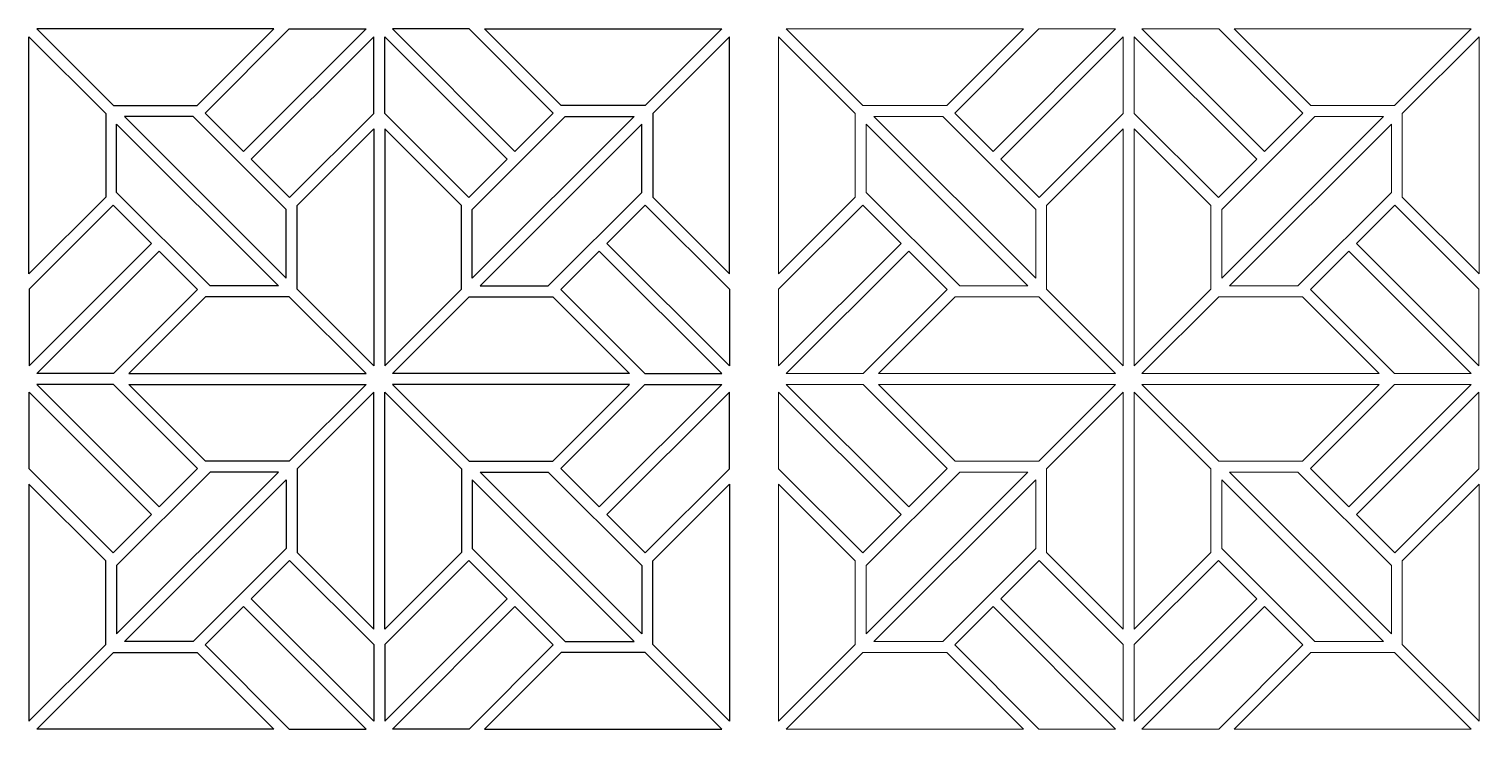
# Model space of a CAD drawing. Header units: centimetres. Extents: x -99 to 99, y -48 to 48.
import ezdxf

# ---------------------------------------------------------------- set-up
doc = ezdxf.new("R2010")
doc.units = ezdxf.units.CM
doc.header["$MEASUREMENT"] = 0
doc.layers.add('layer 1', color=7, linetype='Continuous')

msp = doc.modelspace()

# ---------------------------------------------------------------- linework, layer by layer
at = {"layer": 'layer 1', "color": 177}
for points in [[(-98.30189, 47.99813), (-98.30189, 47.99813), (-65.80874, 47.99813), (-65.80874, 47.99813), (-65.80874, 47.99813), (-65.80874, 47.99813), (-76.31734, 37.48816), (-76.31734, 37.48816), (-76.31734, 37.48816), (-76.31734, 37.48816), (-87.79209, 37.48813), (-87.79209, 37.48813), (-87.79209, 37.48813), (-87.79209, 37.48813), (-98.30189, 47.99813), (-98.30189, 47.99813)], [(-69.9642, 31.20904), (-69.9642, 31.20904), (-53.17499, 47.99814), (-53.17499, 47.99814), (-53.17499, 47.99814), (-53.17499, 47.99814), (-63.68572, 47.99814), (-63.68572, 47.99814), (-63.68572, 47.99814), (-63.68572, 47.99814), (-75.21966, 36.46449), (-75.21966, 36.46449), (-75.21966, 36.46449), (-75.21966, 36.46449), (-69.9642, 31.20904), (-69.9642, 31.20904)], [(-32.76469, 31.20904), (-32.76469, 31.20904), (-49.5539, 47.99814), (-49.5539, 47.99814), (-49.5539, 47.99814), (-49.5539, 47.99814), (-39.04317, 47.99814), (-39.04317, 47.99814), (-39.04317, 47.99814), (-39.04317, 47.99814), (-27.50923, 36.46449), (-27.50923, 36.46449), (-27.50923, 36.46449), (-27.50923, 36.46449), (-32.76469, 31.20904), (-32.76469, 31.20904)], [(-4.427, 47.99813), (-4.427, 47.99813), (-36.92015, 47.99813), (-36.92015, 47.99813), (-36.92015, 47.99813), (-36.92015, 47.99813), (-26.41155, 37.48816), (-26.41155, 37.48816), (-26.41155, 37.48816), (-26.41155, 37.48816), (-14.9368, 37.48813), (-14.9368, 37.48813), (-14.9368, 37.48813), (-14.9368, 37.48813), (-4.427, 47.99813), (-4.427, 47.99813)], [(-99.36257, 46.9376), (-99.36257, 46.9376), (-99.36257, 14.44445), (-99.36257, 14.44445), (-99.36257, 14.44445), (-99.36257, 14.44445), (-88.8526, 24.95305), (-88.8526, 24.95305), (-88.8526, 24.95305), (-88.8526, 24.95305), (-88.85257, 36.4278), (-88.85257, 36.4278), (-88.85257, 36.4278), (-88.85257, 36.4278), (-99.36257, 46.9376), (-99.36257, 46.9376)], [(-68.90354, 30.14837), (-68.90354, 30.14837), (-52.11444, 46.93758), (-52.11444, 46.93758), (-52.11444, 46.93758), (-52.11444, 46.93758), (-52.11444, 36.42685), (-52.11444, 36.42685), (-52.11444, 36.42685), (-52.11444, 36.42685), (-63.64809, 24.89291), (-63.64809, 24.89291), (-63.64809, 24.89291), (-63.64809, 24.89291), (-68.90354, 30.14837), (-68.90354, 30.14837)], [(-33.82535, 30.14837), (-33.82535, 30.14837), (-50.61445, 46.93758), (-50.61445, 46.93758), (-50.61445, 46.93758), (-50.61445, 46.93758), (-50.61445, 36.42685), (-50.61445, 36.42685), (-50.61445, 36.42685), (-50.61445, 36.42685), (-39.0808, 24.89291), (-39.0808, 24.89291), (-39.0808, 24.89291), (-39.0808, 24.89291), (-33.82535, 30.14837), (-33.82535, 30.14837)], [(-3.36632, 46.9376), (-3.36632, 46.9376), (-3.36632, 14.44445), (-3.36632, 14.44445), (-3.36632, 14.44445), (-3.36632, 14.44445), (-13.87629, 24.95305), (-13.87629, 24.95305), (-13.87629, 24.95305), (-13.87629, 24.95305), (-13.87632, 36.4278), (-13.87632, 36.4278), (-13.87632, 36.4278), (-13.87632, 36.4278), (-3.36632, 46.9376), (-3.36632, 46.9376)], [(-86.29191, 35.9883), (-86.29191, 35.9883), (-76.86478, 35.98831), (-76.86478, 35.98831), (-76.86478, 35.98831), (-76.86478, 35.98831), (-64.1243, 23.24784), (-64.1243, 23.24784), (-64.1243, 23.24784), (-64.1243, 23.24784), (-64.12429, 13.82071), (-64.12429, 13.82071), (-64.12429, 13.82071), (-64.12429, 13.82071), (-86.29191, 35.9883), (-86.29191, 35.9883)], [(-16.43698, 35.9883), (-16.43698, 35.9883), (-25.86411, 35.98831), (-25.86411, 35.98831), (-25.86411, 35.98831), (-25.86411, 35.98831), (-38.60459, 23.24784), (-38.60459, 23.24784), (-38.60459, 23.24784), (-38.60459, 23.24784), (-38.6046, 13.82071), (-38.6046, 13.82071), (-38.6046, 13.82071), (-38.6046, 13.82071), (-16.43698, 35.9883), (-16.43698, 35.9883)], [(-65.18493, 12.76001), (-65.18493, 12.76001), (-87.35257, 34.92764), (-87.35257, 34.92764), (-87.35257, 34.92764), (-87.35257, 34.92764), (-87.35257, 25.57405), (-87.35257, 25.57405), (-87.35257, 25.57405), (-87.35257, 25.57405), (-74.53853, 12.76001), (-74.53853, 12.76001), (-74.53853, 12.76001), (-74.53853, 12.76001), (-65.18493, 12.76001), (-65.18493, 12.76001)], [(-52.11445, 1.81068), (-52.11445, 1.81068), (-52.11445, 34.30383), (-52.11445, 34.30383), (-52.11445, 34.30383), (-52.11445, 34.30383), (-62.62442, 23.79523), (-62.62442, 23.79523), (-62.62442, 23.79523), (-62.62442, 23.79523), (-62.62445, 12.32048), (-62.62445, 12.32048), (-62.62445, 12.32048), (-62.62445, 12.32048), (-52.11445, 1.81068), (-52.11445, 1.81068)], [(-50.61444, 1.81068), (-50.61444, 1.81068), (-50.61444, 34.30383), (-50.61444, 34.30383), (-50.61444, 34.30383), (-50.61444, 34.30383), (-40.10447, 23.79523), (-40.10447, 23.79523), (-40.10447, 23.79523), (-40.10447, 23.79523), (-40.10444, 12.32048), (-40.10444, 12.32048), (-40.10444, 12.32048), (-40.10444, 12.32048), (-50.61444, 1.81068), (-50.61444, 1.81068)], [(-37.54396, 12.76001), (-37.54396, 12.76001), (-15.37632, 34.92764), (-15.37632, 34.92764), (-15.37632, 34.92764), (-15.37632, 34.92764), (-15.37632, 25.57405), (-15.37632, 25.57405), (-15.37632, 25.57405), (-15.37632, 25.57405), (-28.19036, 12.76001), (-28.19036, 12.76001), (-28.19036, 12.76001), (-28.19036, 12.76001), (-37.54396, 12.76001), (-37.54396, 12.76001)], [(-82.57346, 18.60163), (-82.57346, 18.60163), (-99.36256, 1.81242), (-99.36256, 1.81242), (-99.36256, 1.81242), (-99.36256, 1.81242), (-99.36256, 12.32315), (-99.36256, 12.32315), (-99.36256, 12.32315), (-99.36256, 12.32315), (-87.82891, 23.85709), (-87.82891, 23.85709), (-87.82891, 23.85709), (-87.82891, 23.85709), (-82.57346, 18.60163), (-82.57346, 18.60163)], [(-20.15543, 18.60163), (-20.15543, 18.60163), (-3.36633, 1.81242), (-3.36633, 1.81242), (-3.36633, 1.81242), (-3.36633, 1.81242), (-3.36633, 12.32315), (-3.36633, 12.32315), (-3.36633, 12.32315), (-3.36633, 12.32315), (-14.89998, 23.85709), (-14.89998, 23.85709), (-14.89998, 23.85709), (-14.89998, 23.85709), (-20.15543, 18.60163), (-20.15543, 18.60163)], [(-81.51095, 17.53911), (-81.51095, 17.53911), (-98.30016, 0.75001), (-98.30016, 0.75001), (-98.30016, 0.75001), (-98.30016, 0.75001), (-87.78943, 0.75001), (-87.78943, 0.75001), (-87.78943, 0.75001), (-87.78943, 0.75001), (-76.25549, 12.28366), (-76.25549, 12.28366), (-76.25549, 12.28366), (-76.25549, 12.28366), (-81.51095, 17.53911), (-81.51095, 17.53911)], [(-21.21794, 17.53911), (-21.21794, 17.53911), (-4.42873, 0.75001), (-4.42873, 0.75001), (-4.42873, 0.75001), (-4.42873, 0.75001), (-14.93946, 0.75001), (-14.93946, 0.75001), (-14.93946, 0.75001), (-14.93946, 0.75001), (-26.4734, 12.28366), (-26.4734, 12.28366), (-26.4734, 12.28366), (-26.4734, 12.28366), (-21.21794, 17.53911), (-21.21794, 17.53911)], [(-53.17498, 0.75), (-53.17498, 0.75), (-85.66813, 0.75), (-85.66813, 0.75), (-85.66813, 0.75), (-85.66813, 0.75), (-75.15953, 11.25997), (-75.15953, 11.25997), (-75.15953, 11.25997), (-75.15953, 11.25997), (-63.68478, 11.26), (-63.68478, 11.26), (-63.68478, 11.26), (-63.68478, 11.26), (-53.17498, 0.75), (-53.17498, 0.75)], [(-49.55391, 0.75), (-49.55391, 0.75), (-17.06076, 0.75), (-17.06076, 0.75), (-17.06076, 0.75), (-17.06076, 0.75), (-27.56936, 11.25997), (-27.56936, 11.25997), (-27.56936, 11.25997), (-27.56936, 11.25997), (-39.04411, 11.26), (-39.04411, 11.26), (-39.04411, 11.26), (-39.04411, 11.26), (-49.55391, 0.75), (-49.55391, 0.75)], [(-82.57346, -18.60163), (-82.57346, -18.60163), (-99.36256, -1.81242), (-99.36256, -1.81242), (-99.36256, -1.81242), (-99.36256, -1.81242), (-99.36256, -12.32315), (-99.36256, -12.32315), (-99.36256, -12.32315), (-99.36256, -12.32315), (-87.82891, -23.85709), (-87.82891, -23.85709), (-87.82891, -23.85709), (-87.82891, -23.85709), (-82.57346, -18.60163), (-82.57346, -18.60163)], [(-81.51095, -17.53911), (-81.51095, -17.53911), (-98.30016, -0.75001), (-98.30016, -0.75001), (-98.30016, -0.75001), (-98.30016, -0.75001), (-87.78943, -0.75001), (-87.78943, -0.75001), (-87.78943, -0.75001), (-87.78943, -0.75001), (-76.25549, -12.28366), (-76.25549, -12.28366), (-76.25549, -12.28366), (-76.25549, -12.28366), (-81.51095, -17.53911), (-81.51095, -17.53911)], [(-53.17498, -0.75), (-53.17498, -0.75), (-85.66813, -0.75), (-85.66813, -0.75), (-85.66813, -0.75), (-85.66813, -0.75), (-75.15953, -11.25997), (-75.15953, -11.25997), (-75.15953, -11.25997), (-75.15953, -11.25997), (-63.68478, -11.26), (-63.68478, -11.26), (-63.68478, -11.26), (-63.68478, -11.26), (-53.17498, -0.75), (-53.17498, -0.75)], [(-52.11445, -1.81068), (-52.11445, -1.81068), (-52.11445, -34.30383), (-52.11445, -34.30383), (-52.11445, -34.30383), (-52.11445, -34.30383), (-62.62442, -23.79523), (-62.62442, -23.79523), (-62.62442, -23.79523), (-62.62442, -23.79523), (-62.62445, -12.32048), (-62.62445, -12.32048), (-62.62445, -12.32048), (-62.62445, -12.32048), (-52.11445, -1.81068), (-52.11445, -1.81068)], [(-50.61444, -1.81068), (-50.61444, -1.81068), (-50.61444, -34.30383), (-50.61444, -34.30383), (-50.61444, -34.30383), (-50.61444, -34.30383), (-40.10447, -23.79523), (-40.10447, -23.79523), (-40.10447, -23.79523), (-40.10447, -23.79523), (-40.10444, -12.32048), (-40.10444, -12.32048), (-40.10444, -12.32048), (-40.10444, -12.32048), (-50.61444, -1.81068), (-50.61444, -1.81068)], [(-49.55391, -0.75), (-49.55391, -0.75), (-17.06076, -0.75), (-17.06076, -0.75), (-17.06076, -0.75), (-17.06076, -0.75), (-27.56936, -11.25997), (-27.56936, -11.25997), (-27.56936, -11.25997), (-27.56936, -11.25997), (-39.04411, -11.26), (-39.04411, -11.26), (-39.04411, -11.26), (-39.04411, -11.26), (-49.55391, -0.75), (-49.55391, -0.75)], [(-21.21794, -17.53911), (-21.21794, -17.53911), (-4.42873, -0.75001), (-4.42873, -0.75001), (-4.42873, -0.75001), (-4.42873, -0.75001), (-14.93946, -0.75001), (-14.93946, -0.75001), (-14.93946, -0.75001), (-14.93946, -0.75001), (-26.4734, -12.28366), (-26.4734, -12.28366), (-26.4734, -12.28366), (-26.4734, -12.28366), (-21.21794, -17.53911), (-21.21794, -17.53911)], [(-20.15543, -18.60163), (-20.15543, -18.60163), (-3.36633, -1.81242), (-3.36633, -1.81242), (-3.36633, -1.81242), (-3.36633, -1.81242), (-3.36633, -12.32315), (-3.36633, -12.32315), (-3.36633, -12.32315), (-3.36633, -12.32315), (-14.89998, -23.85709), (-14.89998, -23.85709), (-14.89998, -23.85709), (-14.89998, -23.85709), (-20.15543, -18.60163), (-20.15543, -18.60163)], [(-65.18493, -12.76001), (-65.18493, -12.76001), (-87.35257, -34.92764), (-87.35257, -34.92764), (-87.35257, -34.92764), (-87.35257, -34.92764), (-87.35257, -25.57405), (-87.35257, -25.57405), (-87.35257, -25.57405), (-87.35257, -25.57405), (-74.53853, -12.76001), (-74.53853, -12.76001), (-74.53853, -12.76001), (-74.53853, -12.76001), (-65.18493, -12.76001), (-65.18493, -12.76001)], [(-86.29191, -35.9883), (-86.29191, -35.9883), (-76.86478, -35.98831), (-76.86478, -35.98831), (-76.86478, -35.98831), (-76.86478, -35.98831), (-64.1243, -23.24784), (-64.1243, -23.24784), (-64.1243, -23.24784), (-64.1243, -23.24784), (-64.12429, -13.82071), (-64.12429, -13.82071), (-64.12429, -13.82071), (-64.12429, -13.82071), (-86.29191, -35.9883), (-86.29191, -35.9883)], [(-16.43698, -35.9883), (-16.43698, -35.9883), (-25.86411, -35.98831), (-25.86411, -35.98831), (-25.86411, -35.98831), (-25.86411, -35.98831), (-38.60459, -23.24784), (-38.60459, -23.24784), (-38.60459, -23.24784), (-38.60459, -23.24784), (-38.6046, -13.82071), (-38.6046, -13.82071), (-38.6046, -13.82071), (-38.6046, -13.82071), (-16.43698, -35.9883), (-16.43698, -35.9883)], [(-37.54396, -12.76001), (-37.54396, -12.76001), (-15.37632, -34.92764), (-15.37632, -34.92764), (-15.37632, -34.92764), (-15.37632, -34.92764), (-15.37632, -25.57405), (-15.37632, -25.57405), (-15.37632, -25.57405), (-15.37632, -25.57405), (-28.19036, -12.76001), (-28.19036, -12.76001), (-28.19036, -12.76001), (-28.19036, -12.76001), (-37.54396, -12.76001), (-37.54396, -12.76001)], [(-99.36257, -46.9376), (-99.36257, -46.9376), (-99.36257, -14.44445), (-99.36257, -14.44445), (-99.36257, -14.44445), (-99.36257, -14.44445), (-88.8526, -24.95305), (-88.8526, -24.95305), (-88.8526, -24.95305), (-88.8526, -24.95305), (-88.85257, -36.4278), (-88.85257, -36.4278), (-88.85257, -36.4278), (-88.85257, -36.4278), (-99.36257, -46.9376), (-99.36257, -46.9376)], [(-3.36632, -46.9376), (-3.36632, -46.9376), (-3.36632, -14.44445), (-3.36632, -14.44445), (-3.36632, -14.44445), (-3.36632, -14.44445), (-13.87629, -24.95305), (-13.87629, -24.95305), (-13.87629, -24.95305), (-13.87629, -24.95305), (-13.87632, -36.4278), (-13.87632, -36.4278), (-13.87632, -36.4278), (-13.87632, -36.4278), (-3.36632, -46.9376), (-3.36632, -46.9376)], [(-68.90354, -30.14837), (-68.90354, -30.14837), (-52.11444, -46.93758), (-52.11444, -46.93758), (-52.11444, -46.93758), (-52.11444, -46.93758), (-52.11444, -36.42685), (-52.11444, -36.42685), (-52.11444, -36.42685), (-52.11444, -36.42685), (-63.64809, -24.89291), (-63.64809, -24.89291), (-63.64809, -24.89291), (-63.64809, -24.89291), (-68.90354, -30.14837), (-68.90354, -30.14837)], [(-33.82535, -30.14837), (-33.82535, -30.14837), (-50.61445, -46.93758), (-50.61445, -46.93758), (-50.61445, -46.93758), (-50.61445, -46.93758), (-50.61445, -36.42685), (-50.61445, -36.42685), (-50.61445, -36.42685), (-50.61445, -36.42685), (-39.0808, -24.89291), (-39.0808, -24.89291), (-39.0808, -24.89291), (-39.0808, -24.89291), (-33.82535, -30.14837), (-33.82535, -30.14837)], [(-69.9642, -31.20904), (-69.9642, -31.20904), (-53.17499, -47.99814), (-53.17499, -47.99814), (-53.17499, -47.99814), (-53.17499, -47.99814), (-63.68572, -47.99814), (-63.68572, -47.99814), (-63.68572, -47.99814), (-63.68572, -47.99814), (-75.21966, -36.46449), (-75.21966, -36.46449), (-75.21966, -36.46449), (-75.21966, -36.46449), (-69.9642, -31.20904), (-69.9642, -31.20904)], [(-32.76469, -31.20904), (-32.76469, -31.20904), (-49.5539, -47.99814), (-49.5539, -47.99814), (-49.5539, -47.99814), (-49.5539, -47.99814), (-39.04317, -47.99814), (-39.04317, -47.99814), (-39.04317, -47.99814), (-39.04317, -47.99814), (-27.50923, -36.46449), (-27.50923, -36.46449), (-27.50923, -36.46449), (-27.50923, -36.46449), (-32.76469, -31.20904), (-32.76469, -31.20904)], [(-98.30189, -47.99813), (-98.30189, -47.99813), (-65.80874, -47.99813), (-65.80874, -47.99813), (-65.80874, -47.99813), (-65.80874, -47.99813), (-76.31734, -37.48816), (-76.31734, -37.48816), (-76.31734, -37.48816), (-76.31734, -37.48816), (-87.79209, -37.48813), (-87.79209, -37.48813), (-87.79209, -37.48813), (-87.79209, -37.48813), (-98.30189, -47.99813), (-98.30189, -47.99813)], [(-4.427, -47.99813), (-4.427, -47.99813), (-36.92015, -47.99813), (-36.92015, -47.99813), (-36.92015, -47.99813), (-36.92015, -47.99813), (-26.41155, -37.48816), (-26.41155, -37.48816), (-26.41155, -37.48816), (-26.41155, -37.48816), (-14.9368, -37.48813), (-14.9368, -37.48813), (-14.9368, -37.48813), (-14.9368, -37.48813), (-4.427, -47.99813), (-4.427, -47.99813)]]:
    msp.add_open_spline(points, degree=3, knots=[0, 0, 0, 0, 0.2, 0.2, 0.2, 0.2, 0.4, 0.4, 0.4, 0.4, 0.6, 0.6, 0.6, 0.6, 1, 1, 1, 1], dxfattribs=at)
at = {"layer": 'layer 1', "color": 242, "lineweight": 9}
for points in [[(4.42701, 47.99813), (4.42701, 47.99813), (36.92016, 47.99813), (36.92016, 47.99813), (36.92016, 47.99813), (36.92016, 47.99813), (26.41156, 37.48816), (26.41156, 37.48816), (26.41156, 37.48816), (26.41156, 37.48816), (14.93681, 37.48813), (14.93681, 37.48813), (14.93681, 37.48813), (14.93681, 37.48813), (4.42701, 47.99813), (4.42701, 47.99813)], [(32.7647, 31.20904), (32.7647, 31.20904), (49.55391, 47.99814), (49.55391, 47.99814), (49.55391, 47.99814), (49.55391, 47.99814), (39.04318, 47.99814), (39.04318, 47.99814), (39.04318, 47.99814), (39.04318, 47.99814), (27.50924, 36.46449), (27.50924, 36.46449), (27.50924, 36.46449), (27.50924, 36.46449), (32.7647, 31.20904), (32.7647, 31.20904)], [(69.96421, 31.20904), (69.96421, 31.20904), (53.175, 47.99814), (53.175, 47.99814), (53.175, 47.99814), (53.175, 47.99814), (63.68573, 47.99814), (63.68573, 47.99814), (63.68573, 47.99814), (63.68573, 47.99814), (75.21967, 36.46449), (75.21967, 36.46449), (75.21967, 36.46449), (75.21967, 36.46449), (69.96421, 31.20904), (69.96421, 31.20904)], [(98.3019, 47.99813), (98.3019, 47.99813), (65.80875, 47.99813), (65.80875, 47.99813), (65.80875, 47.99813), (65.80875, 47.99813), (76.31735, 37.48816), (76.31735, 37.48816), (76.31735, 37.48816), (76.31735, 37.48816), (87.7921, 37.48813), (87.7921, 37.48813), (87.7921, 37.48813), (87.7921, 37.48813), (98.3019, 47.99813), (98.3019, 47.99813)], [(3.36633, 46.9376), (3.36633, 46.9376), (3.36633, 14.44445), (3.36633, 14.44445), (3.36633, 14.44445), (3.36633, 14.44445), (13.8763, 24.95305), (13.8763, 24.95305), (13.8763, 24.95305), (13.8763, 24.95305), (13.87633, 36.4278), (13.87633, 36.4278), (13.87633, 36.4278), (13.87633, 36.4278), (3.36633, 46.9376), (3.36633, 46.9376)], [(33.82536, 30.14837), (33.82536, 30.14837), (50.61446, 46.93758), (50.61446, 46.93758), (50.61446, 46.93758), (50.61446, 46.93758), (50.61446, 36.42685), (50.61446, 36.42685), (50.61446, 36.42685), (50.61446, 36.42685), (39.08081, 24.89291), (39.08081, 24.89291), (39.08081, 24.89291), (39.08081, 24.89291), (33.82536, 30.14837), (33.82536, 30.14837)], [(68.90355, 30.14837), (68.90355, 30.14837), (52.11445, 46.93758), (52.11445, 46.93758), (52.11445, 46.93758), (52.11445, 46.93758), (52.11445, 36.42685), (52.11445, 36.42685), (52.11445, 36.42685), (52.11445, 36.42685), (63.6481, 24.89291), (63.6481, 24.89291), (63.6481, 24.89291), (63.6481, 24.89291), (68.90355, 30.14837), (68.90355, 30.14837)], [(99.36258, 46.9376), (99.36258, 46.9376), (99.36258, 14.44445), (99.36258, 14.44445), (99.36258, 14.44445), (99.36258, 14.44445), (88.85261, 24.95305), (88.85261, 24.95305), (88.85261, 24.95305), (88.85261, 24.95305), (88.85258, 36.4278), (88.85258, 36.4278), (88.85258, 36.4278), (88.85258, 36.4278), (99.36258, 46.9376), (99.36258, 46.9376)], [(16.43699, 35.9883), (16.43699, 35.9883), (25.86412, 35.98831), (25.86412, 35.98831), (25.86412, 35.98831), (25.86412, 35.98831), (38.6046, 23.24784), (38.6046, 23.24784), (38.6046, 23.24784), (38.6046, 23.24784), (38.60461, 13.82071), (38.60461, 13.82071), (38.60461, 13.82071), (38.60461, 13.82071), (16.43699, 35.9883), (16.43699, 35.9883)], [(86.29192, 35.9883), (86.29192, 35.9883), (76.86479, 35.98831), (76.86479, 35.98831), (76.86479, 35.98831), (76.86479, 35.98831), (64.12431, 23.24784), (64.12431, 23.24784), (64.12431, 23.24784), (64.12431, 23.24784), (64.1243, 13.82071), (64.1243, 13.82071), (64.1243, 13.82071), (64.1243, 13.82071), (86.29192, 35.9883), (86.29192, 35.9883)], [(37.54397, 12.76001), (37.54397, 12.76001), (15.37633, 34.92764), (15.37633, 34.92764), (15.37633, 34.92764), (15.37633, 34.92764), (15.37633, 25.57405), (15.37633, 25.57405), (15.37633, 25.57405), (15.37633, 25.57405), (28.19037, 12.76001), (28.19037, 12.76001), (28.19037, 12.76001), (28.19037, 12.76001), (37.54397, 12.76001), (37.54397, 12.76001)], [(50.61445, 1.81068), (50.61445, 1.81068), (50.61445, 34.30383), (50.61445, 34.30383), (50.61445, 34.30383), (50.61445, 34.30383), (40.10448, 23.79523), (40.10448, 23.79523), (40.10448, 23.79523), (40.10448, 23.79523), (40.10445, 12.32048), (40.10445, 12.32048), (40.10445, 12.32048), (40.10445, 12.32048), (50.61445, 1.81068), (50.61445, 1.81068)], [(52.11446, 1.81068), (52.11446, 1.81068), (52.11446, 34.30383), (52.11446, 34.30383), (52.11446, 34.30383), (52.11446, 34.30383), (62.62443, 23.79523), (62.62443, 23.79523), (62.62443, 23.79523), (62.62443, 23.79523), (62.62446, 12.32048), (62.62446, 12.32048), (62.62446, 12.32048), (62.62446, 12.32048), (52.11446, 1.81068), (52.11446, 1.81068)], [(65.18494, 12.76001), (65.18494, 12.76001), (87.35258, 34.92764), (87.35258, 34.92764), (87.35258, 34.92764), (87.35258, 34.92764), (87.35258, 25.57405), (87.35258, 25.57405), (87.35258, 25.57405), (87.35258, 25.57405), (74.53854, 12.76001), (74.53854, 12.76001), (74.53854, 12.76001), (74.53854, 12.76001), (65.18494, 12.76001), (65.18494, 12.76001)], [(20.15544, 18.60163), (20.15544, 18.60163), (3.36634, 1.81242), (3.36634, 1.81242), (3.36634, 1.81242), (3.36634, 1.81242), (3.36634, 12.32315), (3.36634, 12.32315), (3.36634, 12.32315), (3.36634, 12.32315), (14.89999, 23.85709), (14.89999, 23.85709), (14.89999, 23.85709), (14.89999, 23.85709), (20.15544, 18.60163), (20.15544, 18.60163)], [(82.57347, 18.60163), (82.57347, 18.60163), (99.36257, 1.81242), (99.36257, 1.81242), (99.36257, 1.81242), (99.36257, 1.81242), (99.36257, 12.32315), (99.36257, 12.32315), (99.36257, 12.32315), (99.36257, 12.32315), (87.82892, 23.85709), (87.82892, 23.85709), (87.82892, 23.85709), (87.82892, 23.85709), (82.57347, 18.60163), (82.57347, 18.60163)], [(21.21795, 17.53911), (21.21795, 17.53911), (4.42874, 0.75001), (4.42874, 0.75001), (4.42874, 0.75001), (4.42874, 0.75001), (14.93947, 0.75001), (14.93947, 0.75001), (14.93947, 0.75001), (14.93947, 0.75001), (26.47341, 12.28366), (26.47341, 12.28366), (26.47341, 12.28366), (26.47341, 12.28366), (21.21795, 17.53911), (21.21795, 17.53911)], [(81.51096, 17.53911), (81.51096, 17.53911), (98.30017, 0.75001), (98.30017, 0.75001), (98.30017, 0.75001), (98.30017, 0.75001), (87.78944, 0.75001), (87.78944, 0.75001), (87.78944, 0.75001), (87.78944, 0.75001), (76.2555, 12.28366), (76.2555, 12.28366), (76.2555, 12.28366), (76.2555, 12.28366), (81.51096, 17.53911), (81.51096, 17.53911)], [(49.55392, 0.75), (49.55392, 0.75), (17.06077, 0.75), (17.06077, 0.75), (17.06077, 0.75), (17.06077, 0.75), (27.56937, 11.25997), (27.56937, 11.25997), (27.56937, 11.25997), (27.56937, 11.25997), (39.04412, 11.26), (39.04412, 11.26), (39.04412, 11.26), (39.04412, 11.26), (49.55392, 0.75), (49.55392, 0.75)], [(53.17499, 0.75), (53.17499, 0.75), (85.66814, 0.75), (85.66814, 0.75), (85.66814, 0.75), (85.66814, 0.75), (75.15954, 11.25997), (75.15954, 11.25997), (75.15954, 11.25997), (75.15954, 11.25997), (63.68479, 11.26), (63.68479, 11.26), (63.68479, 11.26), (63.68479, 11.26), (53.17499, 0.75), (53.17499, 0.75)], [(20.15544, -18.60163), (20.15544, -18.60163), (3.36634, -1.81242), (3.36634, -1.81242), (3.36634, -1.81242), (3.36634, -1.81242), (3.36634, -12.32315), (3.36634, -12.32315), (3.36634, -12.32315), (3.36634, -12.32315), (14.89999, -23.85709), (14.89999, -23.85709), (14.89999, -23.85709), (14.89999, -23.85709), (20.15544, -18.60163), (20.15544, -18.60163)], [(21.21795, -17.53911), (21.21795, -17.53911), (4.42874, -0.75001), (4.42874, -0.75001), (4.42874, -0.75001), (4.42874, -0.75001), (14.93947, -0.75001), (14.93947, -0.75001), (14.93947, -0.75001), (14.93947, -0.75001), (26.47341, -12.28366), (26.47341, -12.28366), (26.47341, -12.28366), (26.47341, -12.28366), (21.21795, -17.53911), (21.21795, -17.53911)], [(49.55392, -0.75), (49.55392, -0.75), (17.06077, -0.75), (17.06077, -0.75), (17.06077, -0.75), (17.06077, -0.75), (27.56937, -11.25997), (27.56937, -11.25997), (27.56937, -11.25997), (27.56937, -11.25997), (39.04412, -11.26), (39.04412, -11.26), (39.04412, -11.26), (39.04412, -11.26), (49.55392, -0.75), (49.55392, -0.75)], [(50.61445, -1.81068), (50.61445, -1.81068), (50.61445, -34.30383), (50.61445, -34.30383), (50.61445, -34.30383), (50.61445, -34.30383), (40.10448, -23.79523), (40.10448, -23.79523), (40.10448, -23.79523), (40.10448, -23.79523), (40.10445, -12.32048), (40.10445, -12.32048), (40.10445, -12.32048), (40.10445, -12.32048), (50.61445, -1.81068), (50.61445, -1.81068)], [(52.11446, -1.81068), (52.11446, -1.81068), (52.11446, -34.30383), (52.11446, -34.30383), (52.11446, -34.30383), (52.11446, -34.30383), (62.62443, -23.79523), (62.62443, -23.79523), (62.62443, -23.79523), (62.62443, -23.79523), (62.62446, -12.32048), (62.62446, -12.32048), (62.62446, -12.32048), (62.62446, -12.32048), (52.11446, -1.81068), (52.11446, -1.81068)], [(53.17499, -0.75), (53.17499, -0.75), (85.66814, -0.75), (85.66814, -0.75), (85.66814, -0.75), (85.66814, -0.75), (75.15954, -11.25997), (75.15954, -11.25997), (75.15954, -11.25997), (75.15954, -11.25997), (63.68479, -11.26), (63.68479, -11.26), (63.68479, -11.26), (63.68479, -11.26), (53.17499, -0.75), (53.17499, -0.75)], [(81.51096, -17.53911), (81.51096, -17.53911), (98.30017, -0.75001), (98.30017, -0.75001), (98.30017, -0.75001), (98.30017, -0.75001), (87.78944, -0.75001), (87.78944, -0.75001), (87.78944, -0.75001), (87.78944, -0.75001), (76.2555, -12.28366), (76.2555, -12.28366), (76.2555, -12.28366), (76.2555, -12.28366), (81.51096, -17.53911), (81.51096, -17.53911)], [(82.57347, -18.60163), (82.57347, -18.60163), (99.36257, -1.81242), (99.36257, -1.81242), (99.36257, -1.81242), (99.36257, -1.81242), (99.36257, -12.32315), (99.36257, -12.32315), (99.36257, -12.32315), (99.36257, -12.32315), (87.82892, -23.85709), (87.82892, -23.85709), (87.82892, -23.85709), (87.82892, -23.85709), (82.57347, -18.60163), (82.57347, -18.60163)], [(37.54397, -12.76001), (37.54397, -12.76001), (15.37633, -34.92764), (15.37633, -34.92764), (15.37633, -34.92764), (15.37633, -34.92764), (15.37633, -25.57405), (15.37633, -25.57405), (15.37633, -25.57405), (15.37633, -25.57405), (28.19037, -12.76001), (28.19037, -12.76001), (28.19037, -12.76001), (28.19037, -12.76001), (37.54397, -12.76001), (37.54397, -12.76001)], [(16.43699, -35.9883), (16.43699, -35.9883), (25.86412, -35.98831), (25.86412, -35.98831), (25.86412, -35.98831), (25.86412, -35.98831), (38.6046, -23.24784), (38.6046, -23.24784), (38.6046, -23.24784), (38.6046, -23.24784), (38.60461, -13.82071), (38.60461, -13.82071), (38.60461, -13.82071), (38.60461, -13.82071), (16.43699, -35.9883), (16.43699, -35.9883)], [(86.29192, -35.9883), (86.29192, -35.9883), (76.86479, -35.98831), (76.86479, -35.98831), (76.86479, -35.98831), (76.86479, -35.98831), (64.12431, -23.24784), (64.12431, -23.24784), (64.12431, -23.24784), (64.12431, -23.24784), (64.1243, -13.82071), (64.1243, -13.82071), (64.1243, -13.82071), (64.1243, -13.82071), (86.29192, -35.9883), (86.29192, -35.9883)], [(65.18494, -12.76001), (65.18494, -12.76001), (87.35258, -34.92764), (87.35258, -34.92764), (87.35258, -34.92764), (87.35258, -34.92764), (87.35258, -25.57405), (87.35258, -25.57405), (87.35258, -25.57405), (87.35258, -25.57405), (74.53854, -12.76001), (74.53854, -12.76001), (74.53854, -12.76001), (74.53854, -12.76001), (65.18494, -12.76001), (65.18494, -12.76001)], [(3.36633, -46.9376), (3.36633, -46.9376), (3.36633, -14.44445), (3.36633, -14.44445), (3.36633, -14.44445), (3.36633, -14.44445), (13.8763, -24.95305), (13.8763, -24.95305), (13.8763, -24.95305), (13.8763, -24.95305), (13.87633, -36.4278), (13.87633, -36.4278), (13.87633, -36.4278), (13.87633, -36.4278), (3.36633, -46.9376), (3.36633, -46.9376)], [(99.36258, -46.9376), (99.36258, -46.9376), (99.36258, -14.44445), (99.36258, -14.44445), (99.36258, -14.44445), (99.36258, -14.44445), (88.85261, -24.95305), (88.85261, -24.95305), (88.85261, -24.95305), (88.85261, -24.95305), (88.85258, -36.4278), (88.85258, -36.4278), (88.85258, -36.4278), (88.85258, -36.4278), (99.36258, -46.9376), (99.36258, -46.9376)], [(33.82536, -30.14837), (33.82536, -30.14837), (50.61446, -46.93758), (50.61446, -46.93758), (50.61446, -46.93758), (50.61446, -46.93758), (50.61446, -36.42685), (50.61446, -36.42685), (50.61446, -36.42685), (50.61446, -36.42685), (39.08081, -24.89291), (39.08081, -24.89291), (39.08081, -24.89291), (39.08081, -24.89291), (33.82536, -30.14837), (33.82536, -30.14837)], [(68.90355, -30.14837), (68.90355, -30.14837), (52.11445, -46.93758), (52.11445, -46.93758), (52.11445, -46.93758), (52.11445, -46.93758), (52.11445, -36.42685), (52.11445, -36.42685), (52.11445, -36.42685), (52.11445, -36.42685), (63.6481, -24.89291), (63.6481, -24.89291), (63.6481, -24.89291), (63.6481, -24.89291), (68.90355, -30.14837), (68.90355, -30.14837)], [(32.7647, -31.20904), (32.7647, -31.20904), (49.55391, -47.99814), (49.55391, -47.99814), (49.55391, -47.99814), (49.55391, -47.99814), (39.04318, -47.99814), (39.04318, -47.99814), (39.04318, -47.99814), (39.04318, -47.99814), (27.50924, -36.46449), (27.50924, -36.46449), (27.50924, -36.46449), (27.50924, -36.46449), (32.7647, -31.20904), (32.7647, -31.20904)], [(69.96421, -31.20904), (69.96421, -31.20904), (53.175, -47.99814), (53.175, -47.99814), (53.175, -47.99814), (53.175, -47.99814), (63.68573, -47.99814), (63.68573, -47.99814), (63.68573, -47.99814), (63.68573, -47.99814), (75.21967, -36.46449), (75.21967, -36.46449), (75.21967, -36.46449), (75.21967, -36.46449), (69.96421, -31.20904), (69.96421, -31.20904)], [(4.42701, -47.99813), (4.42701, -47.99813), (36.92016, -47.99813), (36.92016, -47.99813), (36.92016, -47.99813), (36.92016, -47.99813), (26.41156, -37.48816), (26.41156, -37.48816), (26.41156, -37.48816), (26.41156, -37.48816), (14.93681, -37.48813), (14.93681, -37.48813), (14.93681, -37.48813), (14.93681, -37.48813), (4.42701, -47.99813), (4.42701, -47.99813)], [(98.3019, -47.99813), (98.3019, -47.99813), (65.80875, -47.99813), (65.80875, -47.99813), (65.80875, -47.99813), (65.80875, -47.99813), (76.31735, -37.48816), (76.31735, -37.48816), (76.31735, -37.48816), (76.31735, -37.48816), (87.7921, -37.48813), (87.7921, -37.48813), (87.7921, -37.48813), (87.7921, -37.48813), (98.3019, -47.99813), (98.3019, -47.99813)]]:
    msp.add_open_spline(points, degree=3, knots=[0, 0, 0, 0, 0.2, 0.2, 0.2, 0.2, 0.4, 0.4, 0.4, 0.4, 0.6, 0.6, 0.6, 0.6, 1, 1, 1, 1], dxfattribs=at)

doc.saveas('drawing.dxf')
